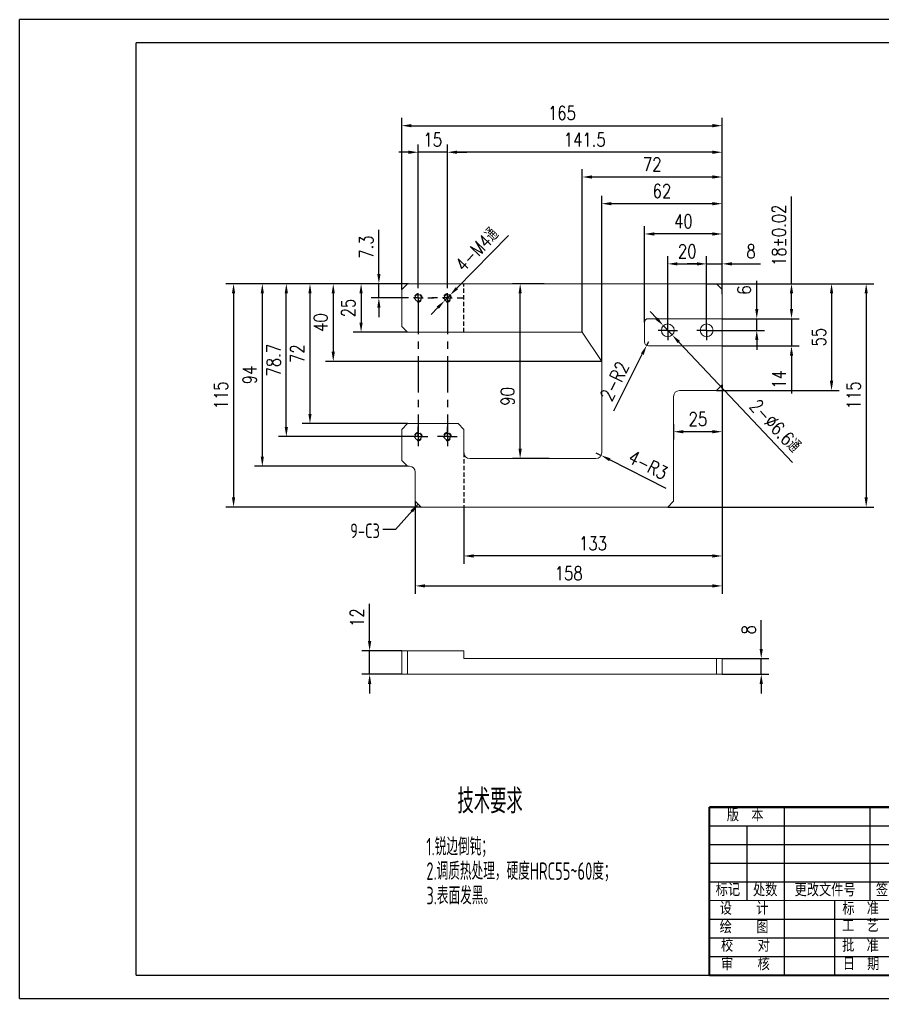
# Model space of a CAD drawing. Header units: millimetres. Extents: x 3708 to 4421, y 118 to 622.
# Drawn here: x 3708 to 4152, y 118 to 622 of the extents above; entities that cross this region are included whole.
import ezdxf
from ezdxf.enums import TextEntityAlignment as Align

# ---------------------------------------------------------------- set-up
doc = ezdxf.new("R2010")
doc.units = ezdxf.units.MM
doc.header["$LTSCALE"] = 15
doc.linetypes.add('CENTER', pattern=[2, 1.25, -0.25, 0.25, -0.25])
doc.linetypes.add('DASHED', pattern=[0.75, 0.5, -0.25])
for name, color, linetype, lineweight in [('1轮廓实线层', 7, 'Continuous', 35), ('2细线层', 4, 'Continuous', 25), ('3中心线层', 1, 'CENTER', 25), ('4虚线层', 6, 'DASHED', 25), ('6文字层', 3, 'Continuous', 25), ('粗实线', 7, 'Continuous', 40), ('细实线', 9, 'Continuous', 20)]:
    doc.layers.add(name, color=color, linetype=linetype, lineweight=lineweight)
doc.layers.add('图框', color=7, linetype='Continuous')
doc.layers.add('图框层', color=7, linetype='Continuous')
doc.styles.add('PC_TEXTSTYLE', font='isocp.shx', dxfattribs={"width": 0.8, "bigfont": 'hzfs.shx'})
doc.styles.add('TH_GBDIM', font='romans.shx', dxfattribs={"width": 0.8, "bigfont": 'gbcbig.shx'})
doc.styles.add('样式 1', font='', dxfattribs={"width": 0.8})
doc.styles.get('样式 1').set_extended_font_data('SimSun')
doc.dimstyles.new('TH_GBDIM', dxfattribs={"dimscale": 2, "dimtxt": 3.5, "dimasz": 2.5, "dimexe": 2, "dimexo": 0, "dimgap": 1.5, "dimtad": 1, "dimdec": 1, "dimdsep": 46, "dimtxsty": 'TH_GBDIM', "dimcen": 2.5, "dimclrd": 130, "dimclre": 130, "dimclrt": 3, "dimadec": 0, "dimazin": 0, "dimtfac": 0.714286, "dimtdec": 1, "dimtmove": 0, "dimatfit": 3, "dimfxl": 1, "dimtzin": 0, "dimlwd": -1, "dimlwe": -1, "dimarcsym": 0})

# ---------------------------------------------------------------- blocks, each defined once
blk = doc.blocks.new('SW_CENTERMARKSYMBOL_4')
at = {"layer": '图框', "color": 0, "ltscale": 5}
for p, q in [((-2.5, 0), (-5, 0)), ((0, 0), (-2.5, 0)), ((0, 2.5), (0, 5)), ((0, 0), (0, 2.5)), ((0, 0), (0, -2.5)), ((0, 0), (2.5, 0)), ((2.5, 0), (5, 0)), ((0, -2.5), (0, -5))]:
    blk.add_line(p, q, dxfattribs=at)
blk = doc.blocks.new('SW_CENTERMARKSYMBOL_5')
at = {"layer": '图框', "color": 0, "ltscale": 5}
for p, q in [((-2.5, 0), (-5, 0)), ((0, 0), (-2.5, 0)), ((0, 2.5), (0, 5)), ((0, 0), (0, 2.5)), ((0, 0), (0, -2.5)), ((0, 0), (2.5, 0)), ((2.5, 0), (5, 0)), ((0, -2.5), (0, -5))]:
    blk.add_line(p, q, dxfattribs=at)
blk = doc.blocks.new('SW_CENTERMARKSYMBOL_6')
at = {"layer": '图框', "color": 0, "ltscale": 5}
for p, q in [((-2.5, 0), (-5, 0)), ((0, 0), (-2.5, 0)), ((0, 2.5), (0, 5)), ((0, 0), (0, 2.5)), ((0, 0), (0, -2.5)), ((0, 0), (2.5, 0)), ((2.5, 0), (5, 0)), ((0, -2.5), (0, -5))]:
    blk.add_line(p, q, dxfattribs=at)
blk = doc.blocks.new('SW_CENTERMARKSYMBOL_7')
at = {"layer": '图框', "color": 0, "ltscale": 5}
for p, q in [((-2.5, 0), (-5, 0)), ((0, 0), (-2.5, 0)), ((0, 2.5), (0, 5)), ((0, 0), (0, 2.5)), ((0, 0), (0, -2.5)), ((0, 0), (2.5, 0)), ((2.5, 0), (5, 0)), ((0, -2.5), (0, -5))]:
    blk.add_line(p, q, dxfattribs=at)
blk = doc.blocks.new('SW_CENTERMARKSYMBOL_8')
at = {"layer": '图框', "color": 0, "ltscale": 5}
for p, q in [((0, 5), (0, 8)), ((-5, 0), (-8, 0)), ((0, 0), (-2.5, 0)), ((0, 0), (0, 2.5)), ((0, 0), (0, -2.5)), ((0, 0), (2.5, 0)), ((5, 0), (8, 0)), ((0, -5), (0, -8))]:
    blk.add_line(p, q, dxfattribs=at)
blk = doc.blocks.new('SW_CENTERMARKSYMBOL_9')
at = {"layer": '图框', "color": 0, "ltscale": 5}
for p, q in [((0, 5), (0, 8)), ((-5, 0), (-8, 0)), ((0, 0), (-2.5, 0)), ((0, 0), (0, 2.5)), ((0, 0), (0, -2.5)), ((0, 0), (2.5, 0)), ((5, 0), (8, 0)), ((0, -5), (0, -8))]:
    blk.add_line(p, q, dxfattribs=at)
blk = doc.blocks.new('*D9')
at = {"layer": '2细线层', "color": 130, "transparency": 16777216}
for p, q in [((4061.96, 466.6), (4061.96, 499.82)), ((4069.96, 482.6), (4069.96, 499.82)), ((4056.96, 495.82), (4051.96, 495.82)), ((4061.96, 495.82), (4069.96, 495.82)), ((4074.96, 495.82), (4089.69, 495.82))]:
    blk.add_line(p, q, dxfattribs=at)
for points in [[(4056.96, 496.65), (4056.96, 494.99), (4061.96, 495.82)], [(4074.96, 496.65), (4074.96, 494.99), (4069.96, 495.82)]]:
    blk.add_solid(points, dxfattribs=at)
at = {"layer": 'Defpoints', "color": 0, "transparency": 16777216}
for p in [(4061.96, 495.82), (4069.96, 482.6), (4061.96, 466.6)]:
    blk.add_point(p, dxfattribs=at)
at = {"layer": '2细线层', "color": 3, "transparency": 16777216, "insert": (4084.83, 502.32), "char_height": 7, "attachment_point": 5, "style": 'TH_GBDIM'}
blk.add_mtext('8', dxfattribs=at)
blk = doc.blocks.new('*D10')
at = {"layer": '2细线层', "color": 130, "transparency": 16777216}
for p, q in [((4041.96, 465.35), (4041.96, 499.82)), ((4061.96, 466.6), (4061.96, 499.82)), ((4046.96, 495.82), (4056.96, 495.82))]:
    blk.add_line(p, q, dxfattribs=at)
for points in [[(4046.96, 496.65), (4046.96, 494.99), (4041.96, 495.82)], [(4056.96, 496.65), (4056.96, 494.99), (4061.96, 495.82)]]:
    blk.add_solid(points, dxfattribs=at)
at = {"layer": 'Defpoints', "color": 0, "transparency": 16777216}
for p in [(4061.96, 495.82), (4041.96, 465.35), (4061.96, 466.6)]:
    blk.add_point(p, dxfattribs=at)
at = {"layer": '2细线层', "color": 3, "transparency": 16777216, "insert": (4051.96, 502.32), "char_height": 7, "attachment_point": 5, "style": 'TH_GBDIM'}
blk.add_mtext('20', dxfattribs=at)
blk = doc.blocks.new('*D11')
at = {"layer": '2细线层', "color": 130, "transparency": 16777216}
for p, q in [((4029.96, 465.6), (4029.96, 515.22)), ((4069.96, 482.6), (4069.96, 515.22)), ((4064.96, 511.22), (4034.96, 511.22))]:
    blk.add_line(p, q, dxfattribs=at)
for points in [[(4034.96, 512.05), (4034.96, 510.39), (4029.96, 511.22)], [(4064.96, 512.05), (4064.96, 510.39), (4069.96, 511.22)]]:
    blk.add_solid(points, dxfattribs=at)
at = {"layer": 'Defpoints', "color": 0, "transparency": 16777216}
for p in [(4029.96, 511.22), (4069.96, 482.6), (4029.96, 465.6)]:
    blk.add_point(p, dxfattribs=at)
at = {"layer": '2细线层', "color": 3, "transparency": 16777216, "insert": (4049.96, 517.72), "char_height": 7, "attachment_point": 5, "style": 'TH_GBDIM'}
blk.add_mtext('40', dxfattribs=at)
blk = doc.blocks.new('*D12')
at = {"layer": '2细线层', "color": 130, "transparency": 16777216}
for p, q in [((4105.66, 485.6), (4105.66, 530.47)), ((4066.96, 485.6), (4109.66, 485.6)), ((4105.66, 472.6), (4105.66, 480.6)), ((4069.96, 467.6), (4109.66, 467.6))]:
    blk.add_line(p, q, dxfattribs=at)
for points in [[(4104.82, 480.6), (4106.49, 480.6), (4105.66, 485.6)], [(4104.82, 472.6), (4106.49, 472.6), (4105.66, 467.6)]]:
    blk.add_solid(points, dxfattribs=at)
at = {"layer": 'Defpoints', "color": 0, "transparency": 16777216}
for p in [(4066.96, 485.6), (4069.96, 467.6), (4105.66, 467.6)]:
    blk.add_point(p, dxfattribs=at)
at = {"layer": '2细线层', "color": 3, "transparency": 16777216, "insert": (4099.16, 510.54), "char_height": 7, "attachment_point": 5, "rotation": 90, "style": 'TH_GBDIM'}
blk.add_mtext('18%%P0.02', dxfattribs=at)
blk = doc.blocks.new('*D13')
at = {"layer": '2细线层', "color": 130, "transparency": 16777216}
for p, q in [((4105.66, 472.6), (4105.66, 477.6)), ((4069.96, 467.6), (4109.66, 467.6)), ((4105.66, 467.6), (4105.66, 453.6)), ((4069.96, 453.6), (4109.66, 453.6)), ((4105.66, 448.6), (4105.66, 429.07))]:
    blk.add_line(p, q, dxfattribs=at)
for points in [[(4104.82, 472.6), (4106.49, 472.6), (4105.66, 467.6)], [(4104.82, 448.6), (4106.49, 448.6), (4105.66, 453.6)]]:
    blk.add_solid(points, dxfattribs=at)
at = {"layer": 'Defpoints', "color": 0, "transparency": 16777216}
for p in [(4069.96, 467.6), (4069.96, 453.6), (4105.66, 453.6)]:
    blk.add_point(p, dxfattribs=at)
at = {"layer": '2细线层', "color": 3, "transparency": 16777216, "insert": (4099.16, 436.34), "char_height": 7, "attachment_point": 5, "rotation": 90, "style": 'TH_GBDIM'}
blk.add_mtext('14', dxfattribs=at)
blk = doc.blocks.new('*D14')
at = {"layer": '2细线层', "color": 130, "transparency": 16777216}
for p, q in [((4087.79, 472.6), (4087.79, 487.07)), ((4069.96, 467.6), (4091.79, 467.6)), ((4087.79, 461.6), (4087.79, 467.6)), ((4066.96, 461.6), (4091.79, 461.6)), ((4087.79, 456.6), (4087.79, 451.6))]:
    blk.add_line(p, q, dxfattribs=at)
for points in [[(4086.96, 472.6), (4088.62, 472.6), (4087.79, 467.6)], [(4086.96, 456.6), (4088.62, 456.6), (4087.79, 461.6)]]:
    blk.add_solid(points, dxfattribs=at)
at = {"layer": 'Defpoints', "color": 0, "transparency": 16777216}
for p in [(4069.96, 467.6), (4066.96, 461.6), (4087.79, 461.6)]:
    blk.add_point(p, dxfattribs=at)
at = {"layer": '2细线层', "color": 3, "transparency": 16777216, "insert": (4081.29, 482.34), "char_height": 7, "attachment_point": 5, "rotation": 90, "style": 'TH_GBDIM'}
blk.add_mtext('6', dxfattribs=at)
blk = doc.blocks.new('*D15')
at = {"layer": '2细线层', "color": 130, "transparency": 16777216}
for p, q in [((4066.96, 485.6), (4130.28, 485.6)), ((4126.28, 480.6), (4126.28, 435.6)), ((4066.96, 430.6), (4130.28, 430.6))]:
    blk.add_line(p, q, dxfattribs=at)
for points in [[(4125.45, 480.6), (4127.11, 480.6), (4126.28, 485.6)], [(4125.45, 435.6), (4127.11, 435.6), (4126.28, 430.6)]]:
    blk.add_solid(points, dxfattribs=at)
at = {"layer": 'Defpoints', "color": 0, "transparency": 16777216}
for p in [(4066.96, 485.6), (4066.96, 430.6), (4126.28, 430.6)]:
    blk.add_point(p, dxfattribs=at)
at = {"layer": '2细线层', "color": 3, "transparency": 16777216, "insert": (4119.78, 458.1), "char_height": 7, "attachment_point": 5, "rotation": 90, "style": 'TH_GBDIM'}
blk.add_mtext('55', dxfattribs=at)
blk = doc.blocks.new('*D16')
at = {"layer": '2细线层', "color": 130, "transparency": 16777216}
for p, q in [((4061.96, 485.6), (4148.11, 485.6)), ((4144.11, 480.6), (4144.11, 375.6)), ((4041.96, 370.6), (4148.11, 370.6))]:
    blk.add_line(p, q, dxfattribs=at)
for points in [[(4143.28, 480.6), (4144.94, 480.6), (4144.11, 485.6)], [(4143.28, 375.6), (4144.94, 375.6), (4144.11, 370.6)]]:
    blk.add_solid(points, dxfattribs=at)
at = {"layer": 'Defpoints', "color": 0, "transparency": 16777216}
for p in [(4061.96, 485.6), (4041.96, 370.6), (4144.11, 370.6)]:
    blk.add_point(p, dxfattribs=at)
at = {"layer": '2细线层', "color": 3, "transparency": 16777216, "insert": (4137.61, 428.1), "char_height": 7, "attachment_point": 5, "rotation": 90, "style": 'TH_GBDIM'}
blk.add_mtext('115', dxfattribs=at)
blk = doc.blocks.new('*D17')
at = {"layer": '2细线层', "color": 130, "transparency": 16777216}
for p, q in [((4007.96, 445.6), (4007.96, 530.82)), ((4069.96, 480.18), (4069.96, 530.82)), ((4064.96, 526.82), (4012.96, 526.82))]:
    blk.add_line(p, q, dxfattribs=at)
for points in [[(4012.96, 527.65), (4012.96, 525.98), (4007.96, 526.82)], [(4064.96, 527.65), (4064.96, 525.98), (4069.96, 526.82)]]:
    blk.add_solid(points, dxfattribs=at)
at = {"layer": 'Defpoints', "color": 0, "transparency": 16777216}
for p in [(4007.96, 526.82), (4069.96, 480.18), (4007.96, 445.6)]:
    blk.add_point(p, dxfattribs=at)
at = {"layer": '2细线层', "color": 3, "transparency": 16777216, "insert": (4038.96, 533.32), "char_height": 7, "attachment_point": 5, "style": 'TH_GBDIM'}
blk.add_mtext('62', dxfattribs=at)
blk = doc.blocks.new('*D18')
at = {"layer": '2细线层', "color": 130, "transparency": 16777216}
for p, q in [((4069.96, 433.6), (4069.96, 405.4)), ((4044.96, 413.21), (4044.96, 405.4)), ((4064.96, 409.4), (4049.96, 409.4))]:
    blk.add_line(p, q, dxfattribs=at)
for points in [[(4049.96, 410.23), (4049.96, 408.57), (4044.96, 409.4)], [(4064.96, 410.23), (4064.96, 408.57), (4069.96, 409.4)]]:
    blk.add_solid(points, dxfattribs=at)
at = {"layer": 'Defpoints', "color": 0, "transparency": 16777216}
for p in [(4069.96, 433.6), (4044.96, 413.21), (4044.96, 409.4)]:
    blk.add_point(p, dxfattribs=at)
at = {"layer": '2细线层', "color": 3, "transparency": 16777216, "insert": (4057.46, 415.9), "char_height": 7, "attachment_point": 5, "style": 'TH_GBDIM'}
blk.add_mtext('25', dxfattribs=at)
blk = doc.blocks.new('*D19')
at = {"layer": '2细线层', "color": 130, "transparency": 16777216}
for p, q in [((3997.96, 460.6), (3997.96, 544.55)), ((4069.96, 482.6), (4069.96, 544.55)), ((4064.96, 540.55), (4002.96, 540.55))]:
    blk.add_line(p, q, dxfattribs=at)
for points in [[(4002.96, 541.39), (4002.96, 539.72), (3997.96, 540.55)], [(4064.96, 541.39), (4064.96, 539.72), (4069.96, 540.55)]]:
    blk.add_solid(points, dxfattribs=at)
at = {"layer": 'Defpoints', "color": 0, "transparency": 16777216}
for p in [(3997.96, 540.55), (4069.96, 482.6), (3997.96, 460.6)]:
    blk.add_point(p, dxfattribs=at)
at = {"layer": '2细线层', "color": 3, "transparency": 16777216, "insert": (4033.96, 547.05), "char_height": 7, "attachment_point": 5, "style": 'TH_GBDIM'}
blk.add_mtext('72', dxfattribs=at)
blk = doc.blocks.new('*D20')
at = {"layer": '2细线层', "color": 130, "transparency": 16777216}
for p, q in [((3928.46, 485.6), (3928.46, 557.3)), ((4069.96, 482.6), (4069.96, 557.3)), ((4064.96, 553.3), (3933.46, 553.3))]:
    blk.add_line(p, q, dxfattribs=at)
for points in [[(3933.46, 554.14), (3933.46, 552.47), (3928.46, 553.3)], [(4064.96, 554.14), (4064.96, 552.47), (4069.96, 553.3)]]:
    blk.add_solid(points, dxfattribs=at)
at = {"layer": 'Defpoints', "color": 0, "transparency": 16777216}
for p in [(3928.46, 553.3), (3928.46, 485.6), (4069.96, 482.6)]:
    blk.add_point(p, dxfattribs=at)
at = {"layer": '2细线层', "color": 3, "transparency": 16777216, "insert": (3999.21, 559.8), "char_height": 7, "attachment_point": 5, "style": 'TH_GBDIM'}
blk.add_mtext('141.5', dxfattribs=at)
blk = doc.blocks.new('*D21')
at = {"layer": '2细线层', "color": 130, "transparency": 16777216}
for p, q in [((3913.46, 486.3), (3913.46, 557.3)), ((3928.46, 484.8), (3928.46, 557.3)), ((3908.46, 553.3), (3903.46, 553.3)), ((3928.46, 553.3), (3913.46, 553.3)), ((3933.46, 553.3), (3938.46, 553.3))]:
    blk.add_line(p, q, dxfattribs=at)
for points in [[(3908.46, 554.14), (3908.46, 552.47), (3913.46, 553.3)], [(3933.46, 554.14), (3933.46, 552.47), (3928.46, 553.3)]]:
    blk.add_solid(points, dxfattribs=at)
at = {"layer": 'Defpoints', "color": 0, "transparency": 16777216}
for p in [(3913.46, 553.3), (3913.46, 486.3), (3928.46, 484.8)]:
    blk.add_point(p, dxfattribs=at)
at = {"layer": '2细线层', "color": 3, "transparency": 16777216, "insert": (3920.96, 559.8), "char_height": 7, "attachment_point": 5, "style": 'TH_GBDIM'}
blk.add_mtext('15', dxfattribs=at)
blk = doc.blocks.new('*D22')
at = {"layer": '2细线层', "color": 130, "transparency": 16777216}
for p, q in [((3904.96, 482.6), (3904.96, 570.98)), ((4069.96, 482.6), (4069.96, 570.98)), ((3909.96, 566.98), (4064.96, 566.98))]:
    blk.add_line(p, q, dxfattribs=at)
for points in [[(3909.96, 567.82), (3909.96, 566.15), (3904.96, 566.98)], [(4064.96, 567.82), (4064.96, 566.15), (4069.96, 566.98)]]:
    blk.add_solid(points, dxfattribs=at)
at = {"layer": 'Defpoints', "color": 0, "transparency": 16777216}
for p in [(4069.96, 566.98), (3904.96, 482.6), (4069.96, 482.6)]:
    blk.add_point(p, dxfattribs=at)
at = {"layer": '2细线层', "color": 3, "transparency": 16777216, "insert": (3987.46, 573.48), "char_height": 7, "attachment_point": 5, "style": 'TH_GBDIM'}
blk.add_mtext('165', dxfattribs=at)
blk = doc.blocks.new('*D23')
at = {"layer": '2细线层', "color": 130, "transparency": 16777216}
for p, q in [((3893.21, 490.6), (3893.21, 513.34)), ((3907.96, 485.6), (3889.21, 485.6)), ((3893.21, 478.3), (3893.21, 485.6)), ((3905.46, 478.3), (3889.21, 478.3)), ((3893.21, 473.3), (3893.21, 468.3))]:
    blk.add_line(p, q, dxfattribs=at)
for points in [[(3892.38, 490.6), (3894.04, 490.6), (3893.21, 485.6)], [(3892.38, 473.3), (3894.04, 473.3), (3893.21, 478.3)]]:
    blk.add_solid(points, dxfattribs=at)
at = {"layer": 'Defpoints', "color": 0, "transparency": 16777216}
for p in [(3907.96, 485.6), (3893.21, 478.3), (3905.46, 478.3)]:
    blk.add_point(p, dxfattribs=at)
at = {"layer": '2细线层', "color": 3, "transparency": 16777216, "insert": (3886.71, 504.47), "char_height": 7, "attachment_point": 5, "rotation": 90, "style": 'TH_GBDIM'}
blk.add_mtext('7.3', dxfattribs=at)
blk = doc.blocks.new('*D24')
at = {"layer": '2细线层', "color": 130, "transparency": 16777216}
for p, q in [((3907.96, 485.6), (3880.05, 485.6)), ((3884.05, 480.6), (3884.05, 465.6)), ((3907.96, 460.6), (3880.05, 460.6))]:
    blk.add_line(p, q, dxfattribs=at)
for points in [[(3883.21, 480.6), (3884.88, 480.6), (3884.05, 485.6)], [(3883.21, 465.6), (3884.88, 465.6), (3884.05, 460.6)]]:
    blk.add_solid(points, dxfattribs=at)
at = {"layer": 'Defpoints', "color": 0, "transparency": 16777216}
for p in [(3907.96, 485.6), (3884.05, 460.6), (3907.96, 460.6)]:
    blk.add_point(p, dxfattribs=at)
at = {"layer": '2细线层', "color": 3, "transparency": 16777216, "insert": (3877.55, 473.1), "char_height": 7, "attachment_point": 5, "rotation": 90, "style": 'TH_GBDIM'}
blk.add_mtext('25', dxfattribs=at)
blk = doc.blocks.new('*D6')
at = {"layer": '2细线层', "color": 130, "transparency": 16777216}
for p, q in [((3907.96, 485.6), (3865.72, 485.6)), ((3869.72, 480.6), (3869.72, 450.6)), ((4007.96, 445.6), (3865.72, 445.6))]:
    blk.add_line(p, q, dxfattribs=at)
for points in [[(3868.89, 480.6), (3870.55, 480.6), (3869.72, 485.6)], [(3868.89, 450.6), (3870.55, 450.6), (3869.72, 445.6)]]:
    blk.add_solid(points, dxfattribs=at)
at = {"layer": 'Defpoints', "color": 0, "transparency": 16777216}
for p in [(3907.96, 485.6), (3869.72, 445.6), (4007.96, 445.6)]:
    blk.add_point(p, dxfattribs=at)
at = {"layer": '2细线层', "color": 3, "transparency": 16777216, "insert": (3863.22, 465.6), "char_height": 7, "attachment_point": 5, "rotation": 90, "style": 'TH_GBDIM'}
blk.add_mtext('40', dxfattribs=at)
blk = doc.blocks.new('*D25')
at = {"layer": '2细线层', "color": 130, "transparency": 16777216}
for p, q in [((3907.96, 485.6), (3853.74, 485.6)), ((3857.74, 480.6), (3857.74, 418.6)), ((3907.96, 413.6), (3853.74, 413.6))]:
    blk.add_line(p, q, dxfattribs=at)
for points in [[(3856.9, 480.6), (3858.57, 480.6), (3857.74, 485.6)], [(3856.9, 418.6), (3858.57, 418.6), (3857.74, 413.6)]]:
    blk.add_solid(points, dxfattribs=at)
at = {"layer": 'Defpoints', "color": 0, "transparency": 16777216}
for p in [(3907.96, 485.6), (3857.74, 413.6), (3907.96, 413.6)]:
    blk.add_point(p, dxfattribs=at)
at = {"layer": '2细线层', "color": 3, "transparency": 16777216, "insert": (3851.24, 449.6), "char_height": 7, "attachment_point": 5, "rotation": 90, "style": 'TH_GBDIM'}
blk.add_mtext('72', dxfattribs=at)
blk = doc.blocks.new('*D26')
at = {"layer": '2细线层', "color": 130, "transparency": 16777216}
for p, q in [((3907.96, 485.6), (3829.2, 485.6)), ((3833.2, 480.6), (3833.2, 396.6)), ((3907.96, 391.6), (3829.2, 391.6))]:
    blk.add_line(p, q, dxfattribs=at)
for points in [[(3832.36, 480.6), (3834.03, 480.6), (3833.2, 485.6)], [(3832.36, 396.6), (3834.03, 396.6), (3833.2, 391.6)]]:
    blk.add_solid(points, dxfattribs=at)
at = {"layer": 'Defpoints', "color": 0, "transparency": 16777216}
for p in [(3907.96, 485.6), (3833.2, 391.6), (3907.96, 391.6)]:
    blk.add_point(p, dxfattribs=at)
at = {"layer": '2细线层', "color": 3, "transparency": 16777216, "insert": (3826.7, 438.6), "char_height": 7, "attachment_point": 5, "rotation": 90, "style": 'TH_GBDIM'}
blk.add_mtext('94', dxfattribs=at)
blk = doc.blocks.new('*D27')
at = {"layer": '2细线层', "color": 130, "transparency": 16777216}
for p, q in [((3907.96, 485.6), (3814.39, 485.6)), ((3818.39, 480.6), (3818.39, 375.6)), ((3914.96, 370.6), (3814.39, 370.6))]:
    blk.add_line(p, q, dxfattribs=at)
for points in [[(3817.56, 480.6), (3819.22, 480.6), (3818.39, 485.6)], [(3817.56, 375.6), (3819.22, 375.6), (3818.39, 370.6)]]:
    blk.add_solid(points, dxfattribs=at)
at = {"layer": 'Defpoints', "color": 0, "transparency": 16777216}
for p in [(3907.96, 485.6), (3818.39, 370.6), (3914.96, 370.6)]:
    blk.add_point(p, dxfattribs=at)
at = {"layer": '2细线层', "color": 3, "transparency": 16777216, "insert": (3811.89, 428.1), "char_height": 7, "attachment_point": 5, "rotation": 90, "style": 'TH_GBDIM'}
blk.add_mtext('115', dxfattribs=at)
blk = doc.blocks.new('*D28')
at = {"layer": '2细线层', "color": 130, "transparency": 16777216}
for p, q in [((3978.32, 485.6), (3961.95, 485.6)), ((3965.95, 400.6), (3965.95, 480.6)), ((3980.91, 395.6), (3961.95, 395.6))]:
    blk.add_line(p, q, dxfattribs=at)
for points in [[(3965.12, 480.6), (3966.78, 480.6), (3965.95, 485.6)], [(3965.12, 400.6), (3966.78, 400.6), (3965.95, 395.6)]]:
    blk.add_solid(points, dxfattribs=at)
at = {"layer": 'Defpoints', "color": 0, "transparency": 16777216}
for p in [(3965.95, 485.6), (3978.32, 485.6), (3980.91, 395.6)]:
    blk.add_point(p, dxfattribs=at)
at = {"layer": '2细线层', "color": 3, "transparency": 16777216, "insert": (3959.45, 427.57), "char_height": 7, "attachment_point": 5, "rotation": 90, "style": 'TH_GBDIM'}
blk.add_mtext('90', dxfattribs=at)
blk = doc.blocks.new('*D29')
at = {"layer": '2细线层', "color": 130, "transparency": 16777216}
for p, q in [((4069.96, 433.6), (4069.96, 341.43)), ((3936.96, 370.6), (3936.96, 341.43)), ((4064.96, 345.43), (3941.96, 345.43))]:
    blk.add_line(p, q, dxfattribs=at)
for points in [[(3941.96, 346.27), (3941.96, 344.6), (3936.96, 345.43)], [(4064.96, 346.27), (4064.96, 344.6), (4069.96, 345.43)]]:
    blk.add_solid(points, dxfattribs=at)
at = {"layer": 'Defpoints', "color": 0, "transparency": 16777216}
for p in [(4069.96, 433.6), (3936.96, 370.6), (3936.96, 345.43)]:
    blk.add_point(p, dxfattribs=at)
at = {"layer": '2细线层', "color": 3, "transparency": 16777216, "insert": (4003.46, 351.93), "char_height": 7, "attachment_point": 5, "style": 'TH_GBDIM'}
blk.add_mtext('133', dxfattribs=at)
blk = doc.blocks.new('*D30')
at = {"layer": '2细线层', "color": 130, "transparency": 16777216}
for p, q in [((4069.96, 433.6), (4069.96, 326.01)), ((3911.96, 373.6), (3911.96, 326.01)), ((3916.96, 330.01), (4064.96, 330.01))]:
    blk.add_line(p, q, dxfattribs=at)
for points in [[(3916.96, 330.84), (3916.96, 329.18), (3911.96, 330.01)], [(4064.96, 330.84), (4064.96, 329.18), (4069.96, 330.01)]]:
    blk.add_solid(points, dxfattribs=at)
at = {"layer": 'Defpoints', "color": 0, "transparency": 16777216}
for p in [(4069.96, 433.6), (3911.96, 373.6), (4069.96, 330.01)]:
    blk.add_point(p, dxfattribs=at)
at = {"layer": '2细线层', "color": 3, "transparency": 16777216, "insert": (3990.96, 336.51), "char_height": 7, "attachment_point": 5, "style": 'TH_GBDIM'}
blk.add_mtext('158', dxfattribs=at)
blk = doc.blocks.new('*D31')
at = {"layer": '2细线层', "color": 130, "transparency": 16777216}
for p, q in [((3908.46, 485.6), (3841.56, 485.6)), ((3845.56, 411.9), (3845.56, 480.6)), ((3908.46, 406.9), (3841.56, 406.9))]:
    blk.add_line(p, q, dxfattribs=at)
for points in [[(3844.73, 480.6), (3846.4, 480.6), (3845.56, 485.6)], [(3844.73, 411.9), (3846.4, 411.9), (3845.56, 406.9)]]:
    blk.add_solid(points, dxfattribs=at)
at = {"layer": 'Defpoints', "color": 0, "transparency": 16777216}
for p in [(3845.56, 485.6), (3908.46, 485.6), (3908.46, 406.9)]:
    blk.add_point(p, dxfattribs=at)
at = {"layer": '2细线层', "color": 3, "transparency": 16777216, "insert": (3839.06, 446.25), "char_height": 7, "attachment_point": 5, "rotation": 90, "style": 'TH_GBDIM'}
blk.add_mtext('78.7', dxfattribs=at)
blk = doc.blocks.new('*D38')
at = {"layer": '2细线层', "color": 130, "transparency": 16777216}
for p, q in [((4004.96, 398.6), (4007.63, 397.24)), ((4041.13, 380.16), (4012.09, 394.97))]:
    blk.add_line(p, q, dxfattribs=at)
blk.add_solid([(4012.47, 395.71), (4011.71, 394.22), (4007.63, 397.24)], dxfattribs=at)
at = {"layer": 'Defpoints', "color": 0, "transparency": 16777216}
for p in [(4004.96, 398.6), (4007.63, 397.24)]:
    blk.add_point(p, dxfattribs=at)
at = {"layer": '2细线层', "color": 3, "transparency": 16777216, "insert": (4031.79, 392.22), "char_height": 7, "attachment_point": 5, "rotation": 332.9796, "style": 'TH_GBDIM'}
blk.add_mtext('4-R3', dxfattribs=at)
blk = doc.blocks.new('*D39')
at = {"layer": '2细线层', "color": 130, "transparency": 16777216}
for p, q in [((4031.96, 455.6), (4031.07, 453.81)), ((4014.25, 420.18), (4028.83, 449.34))]:
    blk.add_line(p, q, dxfattribs=at)
blk.add_solid([(4028.08, 449.71), (4029.57, 448.97), (4031.07, 453.81)], dxfattribs=at)
at = {"layer": 'Defpoints', "color": 0, "transparency": 16777216}
for p in [(4031.07, 453.81), (4031.96, 455.6)]:
    blk.add_point(p, dxfattribs=at)
at = {"layer": '2细线层', "color": 3, "transparency": 16777216, "insert": (4014.61, 435.43), "char_height": 7, "attachment_point": 5, "rotation": 63.4276, "style": 'TH_GBDIM'}
blk.add_mtext('2-R2', dxfattribs=at)
blk = doc.blocks.new('*D40')
at = {"layer": '2细线层', "color": 130, "transparency": 16777216}
for p, q in [((3959.99, 510.45), (3933.36, 483.3)), ((3927.06, 476.87), (3929.86, 479.73)), ((3923.56, 473.3), (3920.06, 469.73))]:
    blk.add_line(p, q, dxfattribs=at)
for points in [[(3932.77, 483.88), (3933.96, 482.72), (3929.86, 479.73)], [(3922.96, 473.89), (3924.15, 472.72), (3927.06, 476.87)]]:
    blk.add_solid(points, dxfattribs=at)
at = {"layer": 'Defpoints', "color": 0, "transparency": 16777216}
for p in [(3929.86, 479.73), (3927.06, 476.87)]:
    blk.add_point(p, dxfattribs=at)
at = {"layer": '2细线层', "color": 3, "transparency": 16777216, "insert": (3943.7, 503.29), "char_height": 7, "attachment_point": 5, "rotation": 45.5602, "style": 'TH_GBDIM'}
blk.add_mtext('4-M4通', dxfattribs=at)
blk = doc.blocks.new('*D41')
at = {"layer": '2细线层', "color": 130, "transparency": 16777216}
for p, q in [((4036.27, 467.64), (4032.84, 471.28)), ((4039.7, 464), (4044.22, 459.2)), ((4106.18, 393.49), (4047.65, 455.56))]:
    blk.add_line(p, q, dxfattribs=at)
for points in [[(4036.87, 468.21), (4035.66, 467.07), (4039.7, 464)], [(4048.26, 456.13), (4047.05, 454.99), (4044.22, 459.2)]]:
    blk.add_solid(points, dxfattribs=at)
at = {"layer": 'Defpoints', "color": 0, "transparency": 16777216}
for p in [(4039.7, 464), (4044.22, 459.2)]:
    blk.add_point(p, dxfattribs=at)
at = {"layer": '2细线层', "color": 3, "transparency": 16777216, "insert": (4097.37, 412.47), "char_height": 7, "attachment_point": 5, "rotation": 313.3146, "style": 'TH_GBDIM'}
blk.add_mtext('2-∅6.6通', dxfattribs=at)
blk = doc.blocks.new('*D34')
at = {"layer": '2细线层', "color": 130, "transparency": 16777216}
for p, q in [((3888.44, 301.56), (3888.44, 320.83)), ((3904.96, 296.56), (3884.44, 296.56)), ((3888.44, 284.56), (3888.44, 296.56)), ((3904.96, 284.56), (3884.44, 284.56)), ((3888.44, 279.56), (3888.44, 274.56))]:
    blk.add_line(p, q, dxfattribs=at)
for points in [[(3887.61, 301.56), (3889.28, 301.56), (3888.44, 296.56)], [(3887.61, 279.56), (3889.28, 279.56), (3888.44, 284.56)]]:
    blk.add_solid(points, dxfattribs=at)
at = {"layer": 'Defpoints', "color": 0, "transparency": 16777216}
for p in [(3888.44, 296.56), (3904.96, 296.56), (3904.96, 284.56)]:
    blk.add_point(p, dxfattribs=at)
at = {"layer": '2细线层', "color": 3, "transparency": 16777216, "insert": (3881.94, 313.69), "char_height": 7, "attachment_point": 5, "rotation": 90, "style": 'TH_GBDIM'}
blk.add_mtext('12', dxfattribs=at)
blk = doc.blocks.new('*D37')
at = {"layer": '2细线层', "color": 130, "transparency": 16777216}
for p, q in [((4090.07, 297.56), (4090.07, 312.29)), ((4069.96, 292.56), (4094.07, 292.56)), ((4090.07, 284.56), (4090.07, 292.56)), ((4069.96, 284.56), (4094.07, 284.56)), ((4090.07, 279.56), (4090.07, 274.56))]:
    blk.add_line(p, q, dxfattribs=at)
for points in [[(4089.24, 297.56), (4090.91, 297.56), (4090.07, 292.56)], [(4089.24, 279.56), (4090.91, 279.56), (4090.07, 284.56)]]:
    blk.add_solid(points, dxfattribs=at)
at = {"layer": 'Defpoints', "color": 0, "transparency": 16777216}
for p in [(4069.96, 292.56), (4090.07, 292.56), (4069.96, 284.56)]:
    blk.add_point(p, dxfattribs=at)
at = {"layer": '2细线层', "color": 3, "transparency": 16777216, "insert": (4083.57, 307.43), "char_height": 7, "attachment_point": 5, "rotation": 90, "style": 'TH_GBDIM'}
blk.add_mtext('8', dxfattribs=at)

msp = doc.modelspace()

# ---------------------------------------------------------------- linework, layer by layer
at = {"color": 7, "linetype": 'Continuous', "lineweight": 15, "ltscale": 5}
for p, q in [((3907.96, 485.6), (3904.96, 482.6)), ((4066.96, 485.6), (3907.96, 485.6)), ((4069.96, 482.6), (4066.96, 485.6)), ((3904.96, 482.6), (3904.96, 463.6)), ((4069.96, 467.6), (4069.96, 482.6)), ((4029.96, 465.6), (4029.96, 455.6)), ((4069.96, 467.6), (4031.96, 467.6)), ((4069.96, 453.6), (4069.96, 467.6)), ((3904.96, 463.6), (3907.96, 460.6)), ((3907.96, 460.6), (3997.96, 460.6)), ((3997.96, 460.6), (4007.96, 445.6)), ((4031.96, 453.6), (4069.96, 453.6)), ((4069.96, 433.6), (4069.96, 453.6)), ((4007.96, 445.6), (4007.96, 398.6)), ((4066.96, 430.6), (4069.96, 433.6)), ((4066.96, 430.6), (4047.96, 430.6)), ((4044.96, 427.6), (4044.96, 373.6)), ((3907.96, 413.6), (3904.96, 410.6)), ((3907.96, 413.6), (3933.96, 413.6)), ((3936.96, 410.6), (3933.96, 413.6)), ((3904.96, 410.6), (3904.96, 394.6)), ((3936.96, 410.6), (3936.96, 398.6)), ((3904.96, 394.6), (3907.96, 391.6)), ((4004.96, 395.6), (3939.96, 395.6)), ((3907.96, 391.6), (3908.96, 391.6)), ((3911.96, 388.6), (3911.96, 373.6)), ((3911.96, 373.6), (3914.96, 370.6)), ((4041.96, 370.6), (4044.96, 373.6)), ((3914.96, 370.6), (4041.96, 370.6)), ((3904.96, 284.56), (3904.96, 296.56)), ((3904.96, 296.56), (3907.96, 296.56)), ((3907.96, 296.56), (3907.96, 284.56)), ((3936.96, 296.56), (3907.96, 296.56)), ((3936.96, 296.56), (3936.96, 292.56)), ((3936.96, 292.56), (4069.96, 292.56)), ((4066.96, 284.56), (4066.96, 292.56)), ((4069.96, 292.56), (4069.96, 284.56)), ((3907.96, 284.56), (3904.96, 284.56)), ((4066.96, 284.56), (3907.96, 284.56)), ((4069.96, 284.56), (4066.96, 284.56))]:
    msp.add_line(p, q, dxfattribs=at)
at = {"color": 7, "linetype": 'Continuous', "lineweight": 15, "ltscale": 25}
for centre, radius in [((3913.46, 478.3), 1.65), ((3928.46, 478.3), 1.65), ((4041.96, 461.6), 3.3), ((4061.96, 461.6), 3.3), ((3913.46, 406.9), 1.65), ((3928.46, 406.9), 1.65)]:
    msp.add_circle(centre, radius, dxfattribs=at)
for centre, radius, start, end in [((4031.96, 465.6), 2, 90, 180), ((4031.96, 455.6), 2, 180, 270), ((4047.96, 427.6), 3, 90, 180), ((3939.96, 398.6), 3, 180, 270), ((4004.96, 398.6), 3, 270, 0), ((3908.96, 388.6), 3, 0, 90)]:
    msp.add_arc(centre, radius, start, end, dxfattribs=at)
at = {"layer": '1轮廓实线层'}
for q in [(4063.42, 216.01), (4063.42, 216.01), (4409.02, 129.61)]:
    msp.add_line((4063.42, 129.61), q, dxfattribs=at)
at = {"layer": '2细线层'}
for p, q in [((3708.22, 117.61), (3708.22, 621.61)), ((4421.02, 621.61), (3708.22, 621.61)), ((4101.82, 216.01), (4101.82, 129.61)), ((4145.98, 216.01), (4145.98, 168.01)), ((4063.42, 206.41), (4184.38, 206.41)), ((4082.62, 206.41), (4082.62, 168.01)), ((4063.42, 196.81), (4184.38, 196.81)), ((4063.42, 187.21), (4409.02, 187.21)), ((4063.42, 177.61), (4184.38, 177.61)), ((4127.84, 168.01), (4127.84, 129.61)), ((4063.42, 158.41), (4184.38, 158.41)), ((4063.42, 148.81), (4409.02, 148.81)), ((4063.42, 139.21), (4184.38, 139.21)), ((3708.22, 117.61), (4421.02, 117.61))]:
    msp.add_line(p, q, dxfattribs=at)
at = {"layer": '3中心线层'}
for p, q in [((3913.46, 478.3), (3913.46, 406.9)), ((3928.46, 478.3), (3928.46, 406.9))]:
    msp.add_line(p, q, dxfattribs=at)
at = {"layer": '4虚线层', "ltscale": 0.3}
for p, q in [((3936.96, 460.6), (3936.96, 485.6)), ((3936.96, 398.6), (3936.96, 370.6))]:
    msp.add_line(p, q, dxfattribs=at)
for centre in [(3913.46, 478.3), (3928.46, 478.3), (3913.46, 406.9), (3928.46, 406.9)]:
    msp.add_arc(centre, 2, 255, 195, dxfattribs=at)
at = {"layer": '图框层'}
for p, q in [((3768.22, 129.61), (3768.22, 609.61)), ((4409.02, 609.61), (3768.22, 609.61)), ((3768.22, 129.61), (4409.02, 129.61))]:
    msp.add_line(p, q, dxfattribs=at)
at = {"layer": '粗实线'}
msp.add_line((4063.42, 216.01), (4409.02, 216.01), dxfattribs=at)
at = {"layer": '细实线'}
msp.add_line((4063.42, 168.01), (4184.38, 168.01), dxfattribs=at)

# ---------------------------------------------------------------- block references
at = {"layer": '3中心线层'}
for name, p in [('SW_CENTERMARKSYMBOL_8', (3913.46, 478.3)), ('SW_CENTERMARKSYMBOL_9', (3928.46, 478.3)), ('SW_CENTERMARKSYMBOL_5', (4041.96, 461.6)), ('SW_CENTERMARKSYMBOL_4', (4061.96, 461.6)), ('SW_CENTERMARKSYMBOL_6', (3913.46, 406.9)), ('SW_CENTERMARKSYMBOL_7', (3928.46, 406.9))]:
    msp.add_blockref(name, p, dxfattribs=at)

# ---------------------------------------------------------------- texts
at = {"layer": '2细线层', "insert": (3878.45, 362.14), "char_height": 7.5, "attachment_point": 1, "style": 'PC_TEXTSTYLE'}
msp.add_mtext_dynamic_manual_height_columns('9-C3', width=32.5684, gutter_width=25, heights=[0], dxfattribs=at)
at = {"layer": '6文字层', "style": 'PC_TEXTSTYLE', "width": 0.667}
msp.add_text('技术要求', height=12.6, dxfattribs=at).set_placement((3950.47, 225.46), align=Align.TOP_CENTER)
for s, p in [('1.锐边倒钝；', (3917.67, 200.26)), ('2.调质热处理，硬度HRC55~60度；', (3917.67, 187.66)), ('3.表面发黑。', (3917.67, 175.06))]:
    msp.add_text(s, height=9, dxfattribs=at).set_placement(p, align=Align.TOP_LEFT)
at = {"layer": '细实线', "char_height": 5.76, "width": 63.4606, "attachment_point": 1, "style": '样式 1'}
for s, insert in [('版  本', (4072.38, 215.18)), ('标记', (4066.64, 176.67)), ('处数', (4085.81, 176.56)), ('更改文件号', (4107.24, 176.56)), ('签字', (4149.08, 176.53)), ('设    计', (4068.69, 167.07)), ('标  准', (4131.84, 167.07)), ('绘    图    ', (4068.69, 157.47)), ('工  艺', (4131.74, 158.21)), ('校    对', (4069.37, 147.98)), ('批  准', (4131.74, 147.98)), ('审    核', (4069.37, 138.43)), ('日  期', (4132.04, 138.54))]:
    msp.add_mtext(s, dxfattribs=dict(at, insert=insert))

# ---------------------------------------------------------------- dimensions: what is measured, and where the dimension line sits
at = {"layer": '2细线层'}
for base, p1, p2, picture, middle in [((4069.96, 566.98), (3904.96, 482.6), (4069.96, 482.6), '*D22', (3987.46, 573.48)), ((3913.46, 553.3), (3928.46, 484.8), (3913.46, 486.3), '*D21', (3920.96, 559.8)), ((3928.46, 553.3), (4069.96, 482.6), (3928.46, 485.6), '*D20', (3999.21, 559.8)), ((3997.96, 540.55), (4069.96, 482.6), (3997.96, 460.6), '*D19', (4033.96, 547.05)), ((4007.96, 526.82), (4069.96, 480.18), (4007.96, 445.6), '*D17', (4038.96, 533.32)), ((4029.96, 511.22), (4069.96, 482.6), (4029.96, 465.6), '*D11', (4049.96, 517.72)), ((4061.96, 495.82), (4041.96, 465.35), (4061.96, 466.6), '*D10', (4051.96, 502.32)), ((4069.96, 330.01), (3911.96, 373.6), (4069.96, 433.6), '*D30', (3990.96, 336.51)), ((3936.96, 345.43), (4069.96, 433.6), (3936.96, 370.6), '*D29', (4003.46, 351.93)), ((4044.96, 409.4), (4069.96, 433.6), (4044.96, 413.21), '*D18', (4057.46, 415.9))]:
    dim = msp.add_linear_dim(base=base, p1=p1, p2=p2, dimstyle='TH_GBDIM', dxfattribs=at)
    dim.commit()
    dim.dimension.update_dxf_attribs({"geometry": picture, "text_midpoint": middle})
dim = msp.add_linear_dim(base=(4105.66, 467.6), p1=(4066.96, 485.6), p2=(4069.96, 467.6), angle=90, text='<>%%P0.02', dimstyle='TH_GBDIM', dxfattribs=at)
dim.commit()
dim.dimension.update_dxf_attribs({"geometry": '*D12', "text_midpoint": (4105.66, 510.54), "dimtype": 128})
dim = msp.add_diameter_dim_2p(p1=(3927.06, 476.87), p2=(3929.86, 479.73), text='4-M4通', dimstyle='TH_GBDIM', dxfattribs=at)
dim.commit()
dim.dimension.update_dxf_attribs({"geometry": '*D40', "text_midpoint": (3943.7, 503.29)})
for base, p1, p2, picture, middle in [((3893.21, 478.3), (3907.96, 485.6), (3905.46, 478.3), '*D23', (3893.21, 504.47)), ((3965.95, 485.6), (3980.91, 395.6), (3978.32, 485.6), '*D28', (3965.95, 427.57)), ((4087.79, 461.6), (4069.96, 467.6), (4066.96, 461.6), '*D14', (4087.79, 482.34))]:
    dim = msp.add_linear_dim(base=base, p1=p1, p2=p2, angle=90, dimstyle='TH_GBDIM', dxfattribs=at)
    dim.commit()
    dim.dimension.update_dxf_attribs({"geometry": picture, "text_midpoint": middle, "dimtype": 128})
dim = msp.add_linear_dim(base=(4061.96, 495.82), p1=(4069.96, 482.6), p2=(4061.96, 466.6), dimstyle='TH_GBDIM', dxfattribs=at)
dim.commit()
dim.dimension.update_dxf_attribs({"geometry": '*D9', "text_midpoint": (4084.83, 495.82), "dimtype": 128})
for base, p1, p2, picture, middle in [((3818.39, 370.6), (3907.96, 485.6), (3914.96, 370.6), '*D27', (3811.89, 428.1)), ((3833.2, 391.6), (3907.96, 485.6), (3907.96, 391.6), '*D26', (3826.7, 438.6)), ((3845.56, 485.6), (3908.46, 406.9), (3908.46, 485.6), '*D31', (3839.06, 446.25)), ((3857.74, 413.6), (3907.96, 485.6), (3907.96, 413.6), '*D25', (3851.24, 449.6)), ((3869.72, 445.6), (3907.96, 485.6), (4007.96, 445.6), '*D6', (3863.22, 465.6)), ((3884.05, 460.6), (3907.96, 485.6), (3907.96, 460.6), '*D24', (3877.55, 473.1)), ((4144.11, 370.6), (4061.96, 485.6), (4041.96, 370.6), '*D16', (4137.61, 428.1)), ((4126.28, 430.6), (4066.96, 485.6), (4066.96, 430.6), '*D15', (4119.78, 458.1)), ((4105.66, 453.6), (4069.96, 467.6), (4069.96, 453.6), '*D13', (4099.16, 436.34)), ((3888.44, 296.56), (3904.96, 284.56), (3904.96, 296.56), '*D34', (3881.94, 313.69)), ((4090.07, 292.56), (4069.96, 284.56), (4069.96, 292.56), '*D37', (4083.57, 307.43))]:
    dim = msp.add_linear_dim(base=base, p1=p1, p2=p2, angle=90, dimstyle='TH_GBDIM', dxfattribs=at)
    dim.commit()
    dim.dimension.update_dxf_attribs({"geometry": picture, "text_midpoint": middle})
dim = msp.add_diameter_dim_2p(p1=(4039.7, 464), p2=(4044.22, 459.2), text='2-<>通', dimstyle='TH_GBDIM', dxfattribs=at)
dim.commit()
dim.dimension.update_dxf_attribs({"geometry": '*D41', "text_midpoint": (4092.56, 407.93), "dimtype": 163})
for center, mpoint, text, picture, middle in [((4031.96, 455.6), (4031.07, 453.81), '2-<>', '*D39', (4014.61, 435.43)), ((4004.96, 398.6), (4007.63, 397.24), '4-<>', '*D38', (4031.79, 392.22))]:
    dim = msp.add_radius_dim(center=center, mpoint=mpoint, text=text, dimstyle='TH_GBDIM', dxfattribs=at)
    dim.commit()
    dim.dimension.update_dxf_attribs({"geometry": picture, "text_midpoint": middle})

# ---------------------------------------------------------------- leaders
msp.add_leader([(3913.46, 372.1), (3901.76, 359.05), (3895.32, 359.05)], dimstyle='TH_GBDIM', override={"dimgap": 1.5, "dimtad": 0}, dxfattribs=at)

doc.saveas('drawing.dxf')
